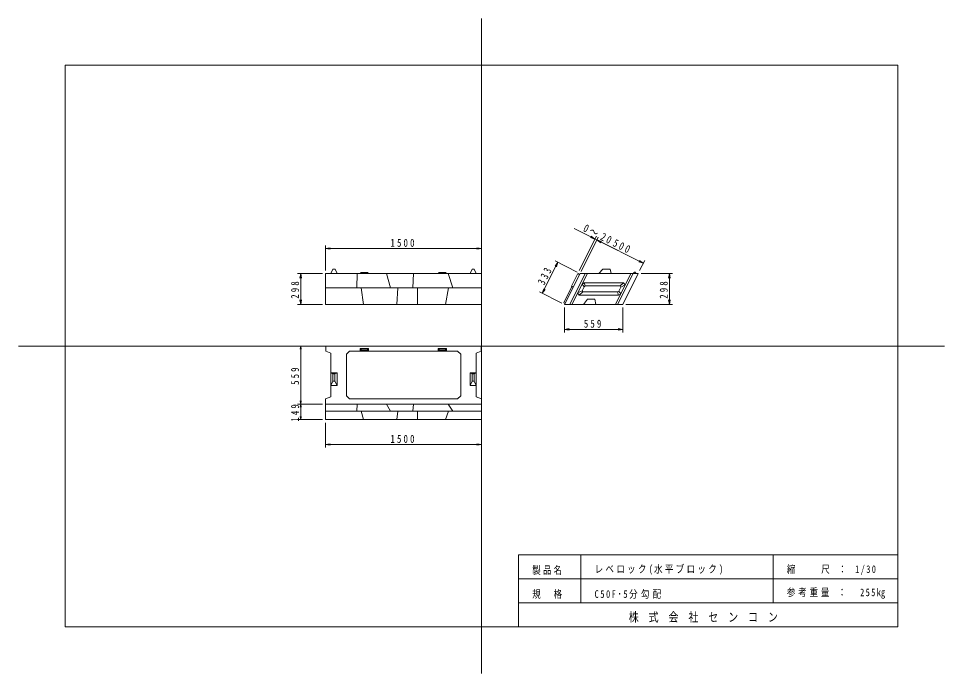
# Model space of a CAD drawing. Units: millimetres on the paper, scale 1:30. Extents: x 0 to 297, y 0 to 210.
import ezdxf

# ---------------------------------------------------------------- set-up
doc = ezdxf.new("R2010")
doc.units = ezdxf.units.MM
for name, color, linetype, lineweight in [('D-STR-DIM', 7, 'Continuous', 13), ('D-STR-STR3', 1, 'Continuous', 13), ('V-nasSTD', 7, 'Continuous', 13)]:
    doc.layers.add(name, color=color, linetype=linetype, lineweight=lineweight)
doc.styles.add('ＭＳ ゴシック-5.0-0.0', font='')
doc.styles.get('ＭＳ ゴシック-5.0-0.0').set_extended_font_data('ＭＳ ゴシック-5.0-0.0')

msp = doc.modelspace()

# ---------------------------------------------------------------- linework, layer by layer
at = {"layer": 'D-STR-DIM'}
for p, q in [((178.193, 142.647), (192.206, 135.64)), ((179.833, 129.156), (185.348, 140.187)), ((180.429, 128.858), (185.945, 139.889)), ((180.578, 129.156), (185.945, 139.889)), ((184.901, 139.293), (183.448, 139.74)), ((184.901, 139.293), (183.671, 140.187)), ((98.5, 129.261), (98.5, 137.261)), ((148.5, 129.261), (148.5, 137.261)), ((185.497, 138.995), (200.404, 131.541)), ((185.497, 138.995), (186.951, 138.547)), ((185.497, 138.995), (186.727, 138.1)), ((185.497, 138.995), (186.951, 138.547)), ((185.497, 138.995), (186.727, 138.1)), ((98.5, 136.261), (100, 136.511)), ((98.5, 136.261), (148.5, 136.261)), ((98.5, 136.261), (100, 136.011)), ((148.5, 136.261), (147, 136.511)), ((148.5, 136.261), (147, 136.011)), ((168.011, 121.911), (172.975, 131.839)), ((179.236, 128.709), (172.081, 132.286)), ((172.975, 131.839), (172.081, 130.609)), ((172.975, 131.839), (172.528, 130.386)), ((200.404, 131.541), (198.951, 131.988)), ((200.404, 131.541), (199.174, 132.436)), ((199.211, 129.156), (200.851, 132.436)), ((97.5, 128.261), (89.5, 128.261)), ((90.5, 128.261), (90.25, 126.761)), ((90.5, 118.333), (90.5, 128.261)), ((90.5, 128.261), (90.75, 126.761)), ((199.764, 128.261), (209.764, 128.261)), ((208.764, 128.261), (208.514, 126.761)), ((208.764, 118.333), (208.764, 128.261)), ((208.764, 128.261), (209.014, 126.761)), ((174.272, 118.781), (167.117, 122.358)), ((168.011, 121.911), (168.458, 123.364)), ((168.011, 121.911), (168.906, 123.141)), ((90.5, 118.333), (90.25, 119.833)), ((90.5, 118.333), (90.75, 119.833)), ((208.764, 118.333), (208.514, 119.833)), ((208.764, 118.333), (209.014, 119.833)), ((97.5, 118.333), (89.5, 118.333)), ((175.167, 117.333), (175.167, 109.333)), ((193.8, 117.333), (193.8, 109.333)), ((194.8, 118.333), (209.764, 118.333)), ((175.167, 110.333), (176.667, 110.583)), ((175.167, 110.333), (193.8, 110.333)), ((175.167, 110.333), (176.667, 110.083)), ((193.8, 110.333), (192.3, 110.583)), ((193.8, 110.333), (192.3, 110.083)), ((97.581, 105), (89.5, 105)), ((90.5, 105), (90.333, 104)), ((90.5, 86.367), (90.5, 105)), ((90.5, 105), (90.667, 104)), ((97.5, 86.367), (89.5, 86.367)), ((97.5, 86.367), (89.5, 86.367)), ((90.5, 86.367), (90.333, 87.367)), ((90.5, 86.367), (90.333, 85.367)), ((90.5, 86.367), (90.667, 87.367)), ((90.5, 81.403), (90.5, 86.367)), ((90.5, 86.367), (90.667, 85.367)), ((97.5, 81.403), (89.5, 81.403)), ((90.5, 81.403), (90.333, 82.403)), ((90.5, 81.403), (90.667, 82.403)), ((98.5, 80.403), (98.5, 72.403)), ((148.5, 80.403), (148.5, 72.403)), ((98.5, 73.403), (100, 73.653)), ((98.5, 73.403), (148.5, 73.403)), ((98.5, 73.403), (100, 73.153)), ((148.5, 73.403), (147, 73.653)), ((148.5, 73.403), (147, 73.153))]:
    msp.add_line(p, q, dxfattribs=at)
at = {"layer": 'D-STR-STR3'}
for p, q in [((108.484, 123.7), (108.655, 128.261)), ((118.081, 128.261), (119.277, 123.7)), ((126.484, 123.7), (126.655, 128.261)), ((137.771, 128.261), (139.308, 123.7)), ((148.5, 118.333), (148.5, 128.261)), ((175.167, 118.333), (180.131, 128.261)), ((180.131, 128.261), (198.764, 128.261)), ((187.464, 129.595), (186.131, 128.261)), ((189.797, 129.595), (187.464, 129.595)), ((190.131, 128.261), (189.797, 129.595)), ((198.764, 128.261), (193.8, 118.333)), ((197.158, 128.261), (197.558, 128.725)), ((197.558, 128.725), (197.891, 128.725)), ((197.891, 128.725), (198.058, 128.261)), ((110.667, 118.333), (109.894, 123.7)), ((121.642, 123.7), (121.333, 118.333)), ((128, 118.333), (128, 123.7)), ((137.927, 123.7), (137, 118.333)), ((181.167, 118.333), (182.496, 120.003)), ((182.496, 120.003), (184.829, 120.009)), ((184.829, 120.009), (185.167, 118.344)), ((98.5, 118.333), (148.5, 118.333)), ((106.164, 103.333), (105.164, 102.333)), ((105.164, 102.333), (105.164, 89.033)), ((106.164, 103.333), (140.831, 103.333)), ((140.831, 103.333), (141.831, 102.333)), ((141.831, 102.333), (141.831, 89.033)), ((98.5, 88.042), (98.5, 86.367)), ((148.495, 86.367), (98.5, 86.367)), ((105.164, 89.033), (106.164, 88.033)), ((141.831, 89.033), (140.831, 88.033)), ((148.495, 88.042), (148.495, 86.367)), ((148.5, 81.403), (148.5, 86.367)), ((98.5, 81.403), (148.5, 81.403))]:
    msp.add_line(p, q, dxfattribs=at)
at = {"layer": 'V-nasSTD', "color": 4}
for p, q in [((148.5, 0), (148.5, 210)), ((297, 105), (0, 105)), ((282, 38), (160.333, 38)), ((160.333, 38), (160.333, 15)), ((180.333, 38), (180.333, 22.667)), ((242, 38), (242, 22.667)), ((282, 30.333), (160.333, 30.333)), ((282, 22.667), (160.333, 22.667))]:
    msp.add_line(p, q, dxfattribs=at)
at = {"layer": 'V-nasSTD'}
for p, q in [((98.5, 128.261), (98.5, 118.333)), ((98.5, 128.261), (148.5, 128.261)), ((100.846, 129.595), (100.18, 128.261)), ((101.513, 129.595), (100.846, 129.595)), ((101.513, 129.595), (102.18, 128.261)), ((109.55, 128.261), (109.883, 128.595)), ((109.883, 128.595), (111.883, 128.595)), ((112.217, 128.261), (111.883, 128.595)), ((134.617, 128.261), (134.95, 128.595)), ((136.95, 128.595), (134.95, 128.595)), ((137.283, 128.261), (136.95, 128.595)), ((145.482, 129.595), (144.816, 128.261)), ((146.149, 129.595), (145.482, 129.595)), ((146.149, 129.595), (146.816, 128.261)), ((176.833, 118.333), (181.797, 128.261)), ((179.385, 128.261), (177.349, 124.188)), ((177.5, 118.333), (182.464, 128.261)), ((179.982, 127.963), (179.385, 128.261)), ((196.431, 128.261), (191.467, 118.333)), ((197.097, 128.261), (192.133, 118.333)), ((181.456, 125.261), (180.744, 124.822)), ((180.744, 124.822), (181.441, 124.024)), ((181.456, 125.261), (194.067, 125.261)), ((181.762, 124.261), (181.456, 125.261)), ((194.067, 125.261), (192.965, 124.261)), ((194.067, 125.261), (194.586, 124.572)), ((98.5, 123.7), (148.5, 123.7)), ((174.869, 118.855), (177.498, 124.113)), ((177.349, 124.188), (177.945, 123.89)), ((180.78, 122.708), (179.342, 122.018)), ((179.857, 121.333), (179.342, 122.018)), ((180.972, 122.333), (179.857, 121.333)), ((181.44, 124.024), (180.78, 122.707)), ((180.78, 122.708), (180.972, 122.333)), ((180.972, 122.333), (192.152, 122.333)), ((181.762, 124.261), (181.441, 124.024)), ((181.762, 124.261), (192.965, 124.261)), ((192.152, 122.333), (192.497, 122.588)), ((192.152, 122.333), (192.491, 121.333)), ((192.497, 122.588), (193.179, 121.758)), ((193.153, 123.896), (192.498, 122.588)), ((192.965, 124.261), (193.153, 123.895)), ((194.586, 124.572), (193.153, 123.895)), ((175.316, 118.631), (174.869, 118.855)), ((179.857, 121.333), (192.491, 121.333)), ((192.491, 121.333), (193.179, 121.758)), ((175.167, 118.333), (193.8, 118.333)), ((123.498, 105), (98.581, 105)), ((98.581, 105), (98.581, 103.333)), ((109.55, 104.2), (109.883, 103.933)), ((109.55, 104.2), (109.55, 103.333)), ((109.55, 104.2), (112.217, 104.2)), ((111.883, 103.933), (112.217, 104.2)), ((112.217, 104.2), (112.217, 103.333)), ((123.498, 105), (148.414, 105)), ((134.617, 104.2), (134.95, 103.933)), ((134.617, 104.2), (134.617, 103.333)), ((137.283, 104.2), (134.617, 104.2)), ((136.95, 103.933), (137.283, 104.2)), ((137.283, 104.2), (137.283, 103.333)), ((148.414, 105), (148.414, 103.333)), ((98.581, 103.333), (100.164, 102.667)), ((100.164, 88.708), (100.164, 102.667)), ((109.55, 103.333), (109.883, 103.6)), ((109.883, 103.933), (109.883, 103.6)), ((109.883, 103.933), (111.883, 103.933)), ((109.883, 103.6), (111.883, 103.6)), ((111.883, 103.933), (111.883, 103.6)), ((111.883, 103.6), (112.217, 103.333)), ((134.95, 103.6), (134.617, 103.333)), ((134.95, 103.933), (134.95, 103.6)), ((136.95, 103.933), (134.95, 103.933)), ((136.95, 103.6), (134.95, 103.6)), ((136.95, 103.933), (136.95, 103.6)), ((136.95, 103.6), (137.283, 103.333)), ((148.414, 103.333), (146.831, 102.667)), ((146.831, 88.708), (146.831, 102.667)), ((100.164, 92.366), (100.164, 96.366)), ((100.164, 96.366), (102.164, 96.366)), ((100.164, 96.366), (100.831, 96.033)), ((100.831, 96.033), (101.498, 96.033)), ((100.831, 96.033), (100.831, 93.7)), ((102.164, 96.366), (101.498, 96.033)), ((101.498, 96.033), (101.498, 93.7)), ((102.164, 92.366), (102.164, 96.366)), ((144.831, 92.367), (144.831, 96.367)), ((144.831, 96.367), (146.831, 96.367)), ((144.831, 96.367), (145.498, 96.033)), ((145.498, 96.033), (146.164, 96.033)), ((145.498, 96.033), (145.498, 93.7)), ((146.831, 96.367), (146.164, 96.033)), ((146.164, 96.033), (146.164, 93.7)), ((146.831, 92.367), (146.831, 96.367)), ((100.164, 92.366), (100.831, 93.7)), ((100.164, 92.366), (102.164, 92.366)), ((100.831, 93.7), (101.498, 93.7)), ((102.164, 92.366), (101.498, 93.7)), ((144.831, 92.367), (145.498, 93.7)), ((144.831, 92.367), (146.831, 92.367)), ((145.498, 93.7), (146.164, 93.7)), ((146.831, 92.367), (146.164, 93.7)), ((98.5, 88.042), (100.164, 88.708)), ((98.5, 86.367), (98.5, 81.403)), ((98.5, 86.367), (148.5, 86.367)), ((106.164, 88.033), (140.831, 88.033)), ((108.484, 84.086), (108.655, 86.367)), ((119.277, 84.086), (118.081, 86.367)), ((126.484, 84.086), (126.655, 86.367)), ((139.308, 84.086), (137.771, 86.367)), ((148.495, 88.042), (146.831, 88.708)), ((98.5, 84.086), (148.5, 84.086)), ((110.667, 81.403), (109.894, 84.086)), ((121.642, 84.086), (121.333, 81.403)), ((128, 81.403), (128, 84.086)), ((137.927, 84.086), (137, 81.403))]:
    msp.add_line(p, q, dxfattribs=at)
at = {"layer": 'V-nasSTD', "color": 4}
msp.add_lwpolyline([(15, 15), (15, 195), (282, 195), (282, 15)], close=True, dxfattribs=at)

# ---------------------------------------------------------------- texts
at = {"layer": 'D-STR-DIM', "char_height": 2.566, "attachment_point": 8, "style": 'ＭＳ ゴシック-5.0-0.0'}
for s, insert, rotation in [('\\T1.44;\\W0.8;0～20\\~\\~\\~', (185.423, 139.591), 333.435), ('\\T1.5;\\W0.8;500', (193.174, 135.715), 333.435), ('\\T1.5;\\W0.8;333', (170.046, 127.099), 63.435), ('\\T1.5;\\W0.8;298', (90, 123.297), 90), ('\\T1.5;\\W0.8;298', (208.264, 123.297), 90), ('\\T1.5;\\W0.8;559', (90, 95.683), 90), ('\\T1.5;\\W0.8;149', (90, 83.885), 90)]:
    msp.add_mtext(s, dxfattribs=dict(at, insert=insert, rotation=rotation))
for s, insert in [('\\T1.5;\\W0.8;1500', (123.5, 136.761)), ('\\T1.5;\\W0.8;559', (184.483, 110.833)), ('\\T1.5;\\W0.8;1500', (123.5, 73.903))]:
    msp.add_mtext(s, dxfattribs=dict(at, insert=insert))
at = {"layer": 'V-nasSTD', "color": 4, "attachment_point": 7, "style": 'ＭＳ ゴシック-5.0-0.0'}
for s, insert, char_height in [('\\T1.25;\\W0.8;製品名', (164.772, 31.624), 2.444), ('\\T1.27;\\W0.8;レベロック(水平ブロック)', (184.772, 31.624), 2.444), ('\\T1.34;\\W0.8;縮\u3000\u3000尺\\~：\\~1/30', (246.439, 31.624), 2.444), ('\\T1.25;\\W0.8;規\u3000格', (164.772, 23.958), 2.444), ('\\T1.38;\\W0.8;C50F･5分勾配', (184.772, 23.958), 2.444), ('\\T1.33;\\W0.8;参考重量\\~：\\~\\~255㎏', (246.439, 23.958), 2.444), ('\\T1.33;\\W0.8;株\\~式\\~会\\~社\\~セ\\~ン\\~コ\\~ン', (195.716, 16.291), 2.933)]:
    msp.add_mtext(s, dxfattribs=dict(at, insert=insert, char_height=char_height))

doc.saveas('drawing.dxf')
